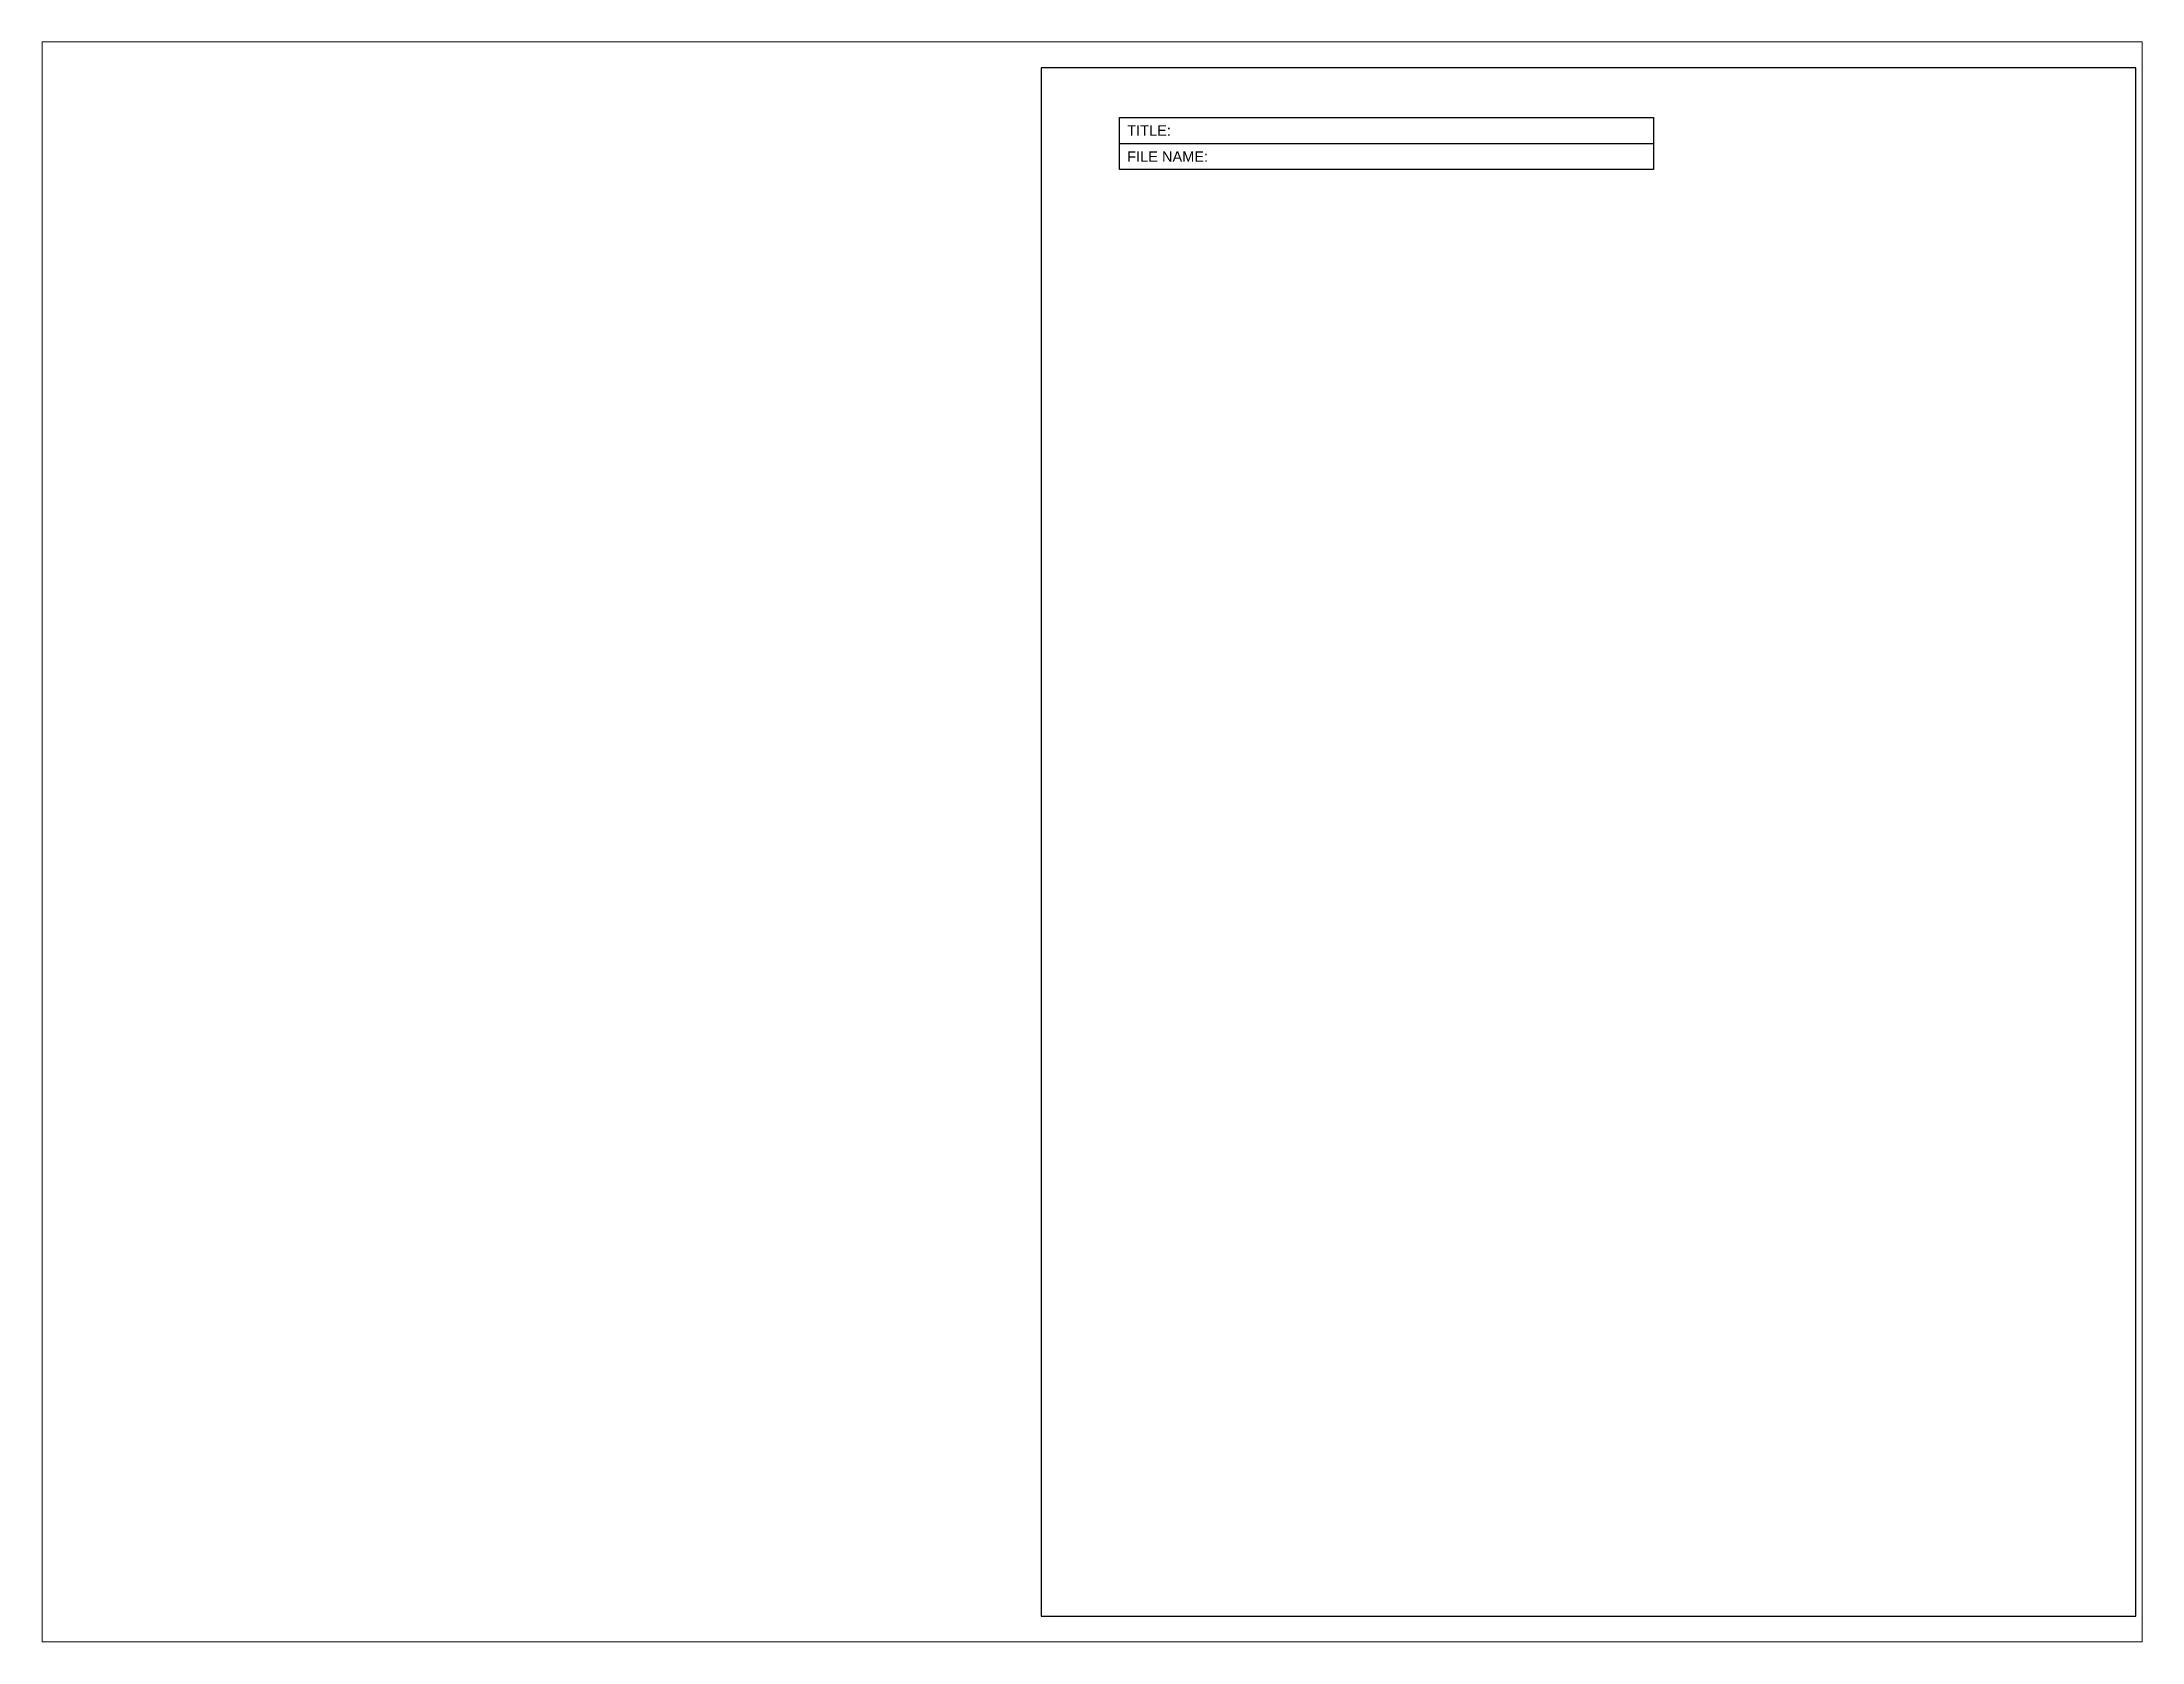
# Paper-space layout 'Layout1' of a CAD drawing. Header units: millimetres. Extents: x 1.05 to 9.45, y 0.8 to 7.2.
# The model-space entities are those that its viewports show. They can reach past a viewport. Long polylines and large blocks are cut down to what shows.
import ezdxf

# ---------------------------------------------------------------- set-up
doc = ezdxf.new("R2010")
doc.units = ezdxf.units.MM
doc.header["$MEASUREMENT"] = 0
doc.styles.get("Standard").update_dxf_attribs({"font": 'arial.ttf'})

# ---------------------------------------------------------------- blocks, each defined once
blk = doc.blocks.new('DDC_IDSTAMP_V1')
at = {"lineweight": -3, "ltscale": 0.5}
for p, q in [((0, 10), (102.5, 10)), ((0, 0), (0, 10)), ((102.5, 10), (102.5, 0)), ((0, 5), (102.5, 5)), ((102.5, 0), (0, 0))]:
    blk.add_line(p, q, dxfattribs=at)
at = {"lineweight": -3, "ltscale": 0.5, "char_height": 2, "attachment_point": 1}
for s, width, insert in [('TITLE:', 15, (1.5, 8.5)), ('FILE NAME:', 16.8346, (1.5, 3.5))]:
    blk.add_mtext_dynamic_manual_height_columns(s, width=width, gutter_width=10, heights=[0], dxfattribs=dict(at, insert=insert))
for tag, p in [('TITLE', (18.5, 6.5)), ('FNAME', (18.5, 1.5))]:
    blk.add_attdef(tag, p, '', height=2)

msp = doc.modelspace()

# ---------------------------------------------------------------- linework, layer by layer
msp.add_lwpolyline([(0, 0), (210, 0), (210, 297), (0, 297)], close=True)

# ---------------------------------------------------------------- block references
msp.add_blockref('DDC_IDSTAMP_V1', (15, 277.5))

psp = doc.layouts.get("Layout1")

# ---------------------------------------------------------------- viewports
at = {"layer": '0'}
psp.add_viewport(center=(5.25, 4), size=(8.4, 6.4), view_center_point=(9.75, 148.5), view_height=306.959179, dxfattribs=at)

doc.saveas('drawing.dxf')
